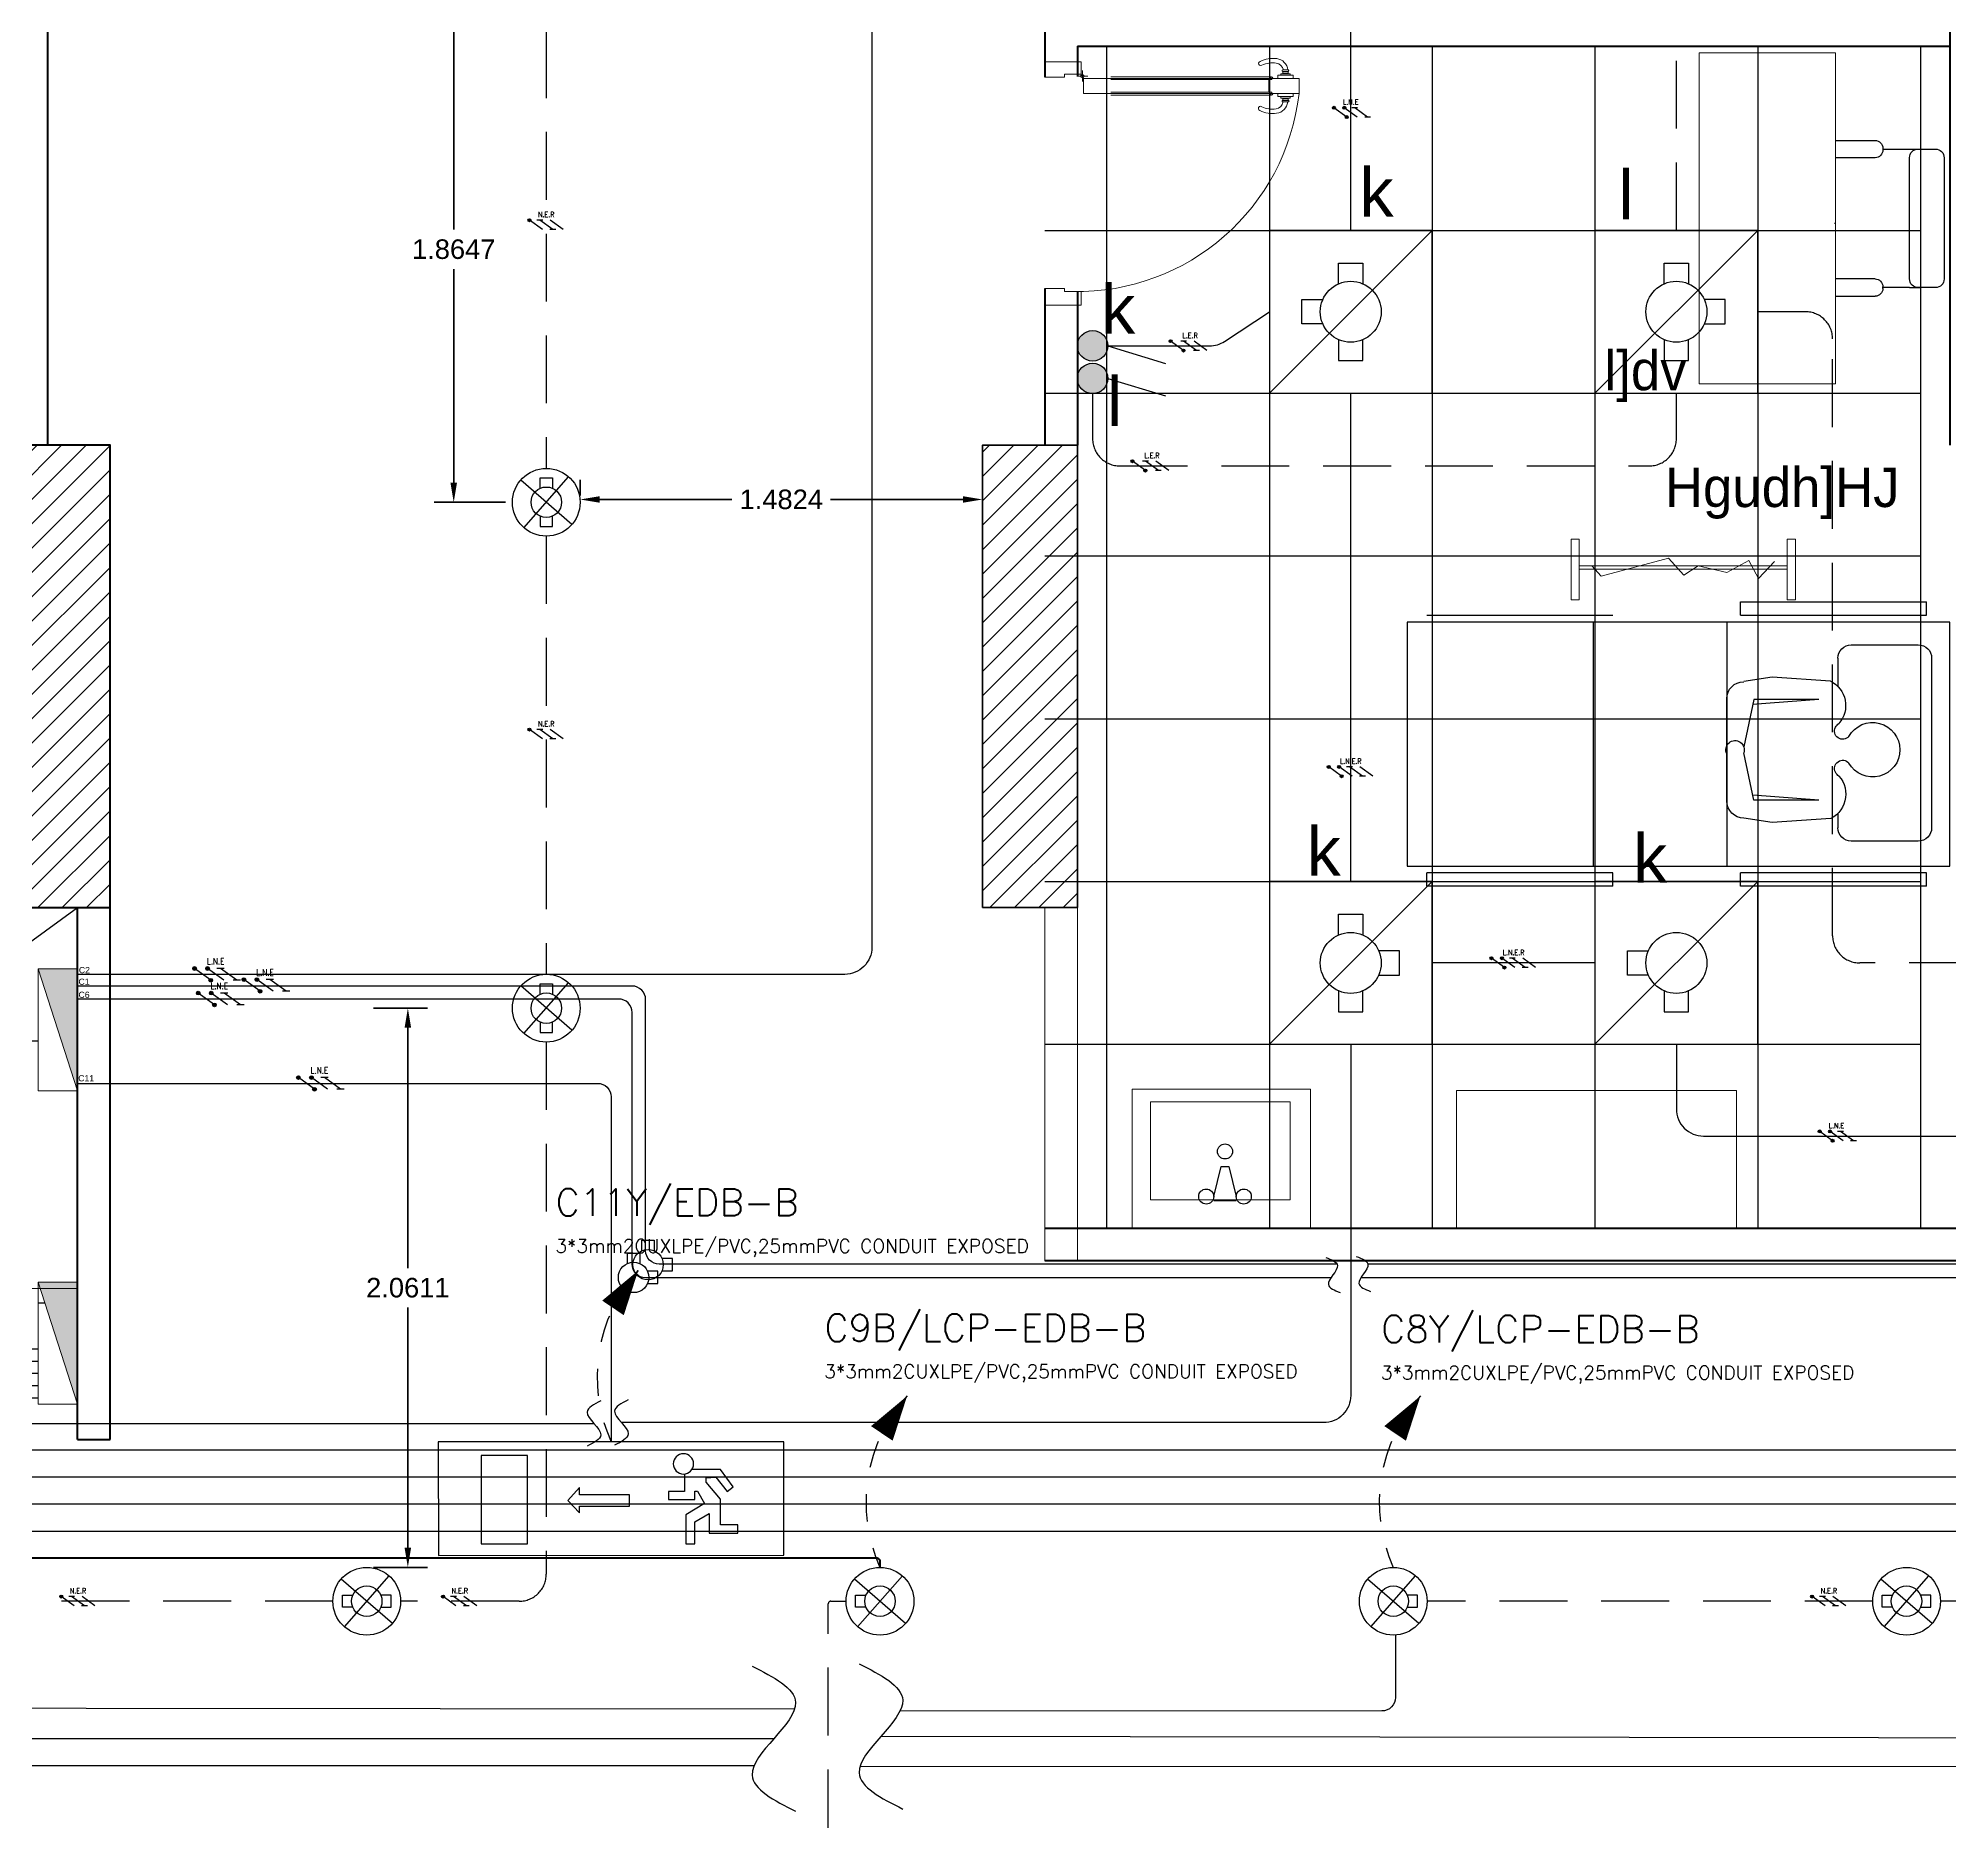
# Model space of a CAD drawing. Header units: inches. Extents: x 3955 to 4125, y 4886 to 4983.
# Drawn here: x 3980.26 to 3987.31, y 4929.5 to 4936.08 of the extents above; entities that cross this region are included whole.
import ezdxf
from ezdxf.enums import TextEntityAlignment as Align

# ---------------------------------------------------------------- set-up
doc = ezdxf.new("R2010")
doc.units = ezdxf.units.IN
doc.header["$MEASUREMENT"] = 0
doc.linetypes.add('HIDDEN', pattern=[0.375, 0.25, -0.125])
doc.layers.get('0').update_dxf_attribs({"lineweight": 35})
doc.layers.get('Defpoints').update_dxf_attribs({"lineweight": 25})
for name, color, linetype in [('Ceiling', 8, 'Continuous'), ('E Wiring', 1, 'HIDDEN'), ('E-CUT', 30, 'Continuous'), ('E-LEADER', 30, 'Continuous'), ('E-LIGHT', 141, 'Continuous'), ('E-TEXT', 2, 'Continuous'), ('finish', 32, 'Continuous'), ('Lighting', 4, 'Continuous'), ('N Wiring', 255, 'Continuous'), ('Panels', 4, 'Continuous'), ('SHP-CTL-EL-102$0$00-TEXT FOR EMRG', 40, 'Continuous'), ('SHP-CTL-EL-102$0$HATCH MARK', 140, 'Continuous'), ('SHP-CTL-EL-102$0$XREF-LTG-T2-26$0$ELE-HATCH MARK', 2, 'Continuous'), ('UMG-ML', 251, 'Continuous'), ('WE - BOXES', 2, 'Continuous')]:
    doc.layers.add(name, color=color, linetype=linetype)
for name, color, linetype, lineweight in [('Column(S)', 24, 'Continuous', 35), ('DIM', 6, 'Continuous', 20), ('DIM IN', 12, 'Continuous', 15), ('DOOR', 24, 'Continuous', 18), ('hatch col(S)', 45, 'Continuous', 15), ('shear walls', 136, 'Continuous', 50), ('Shop Drawing', 3, 'Continuous', 30), ('SUB TRAY EMERGENCY', 3, 'Continuous', 25), ('TEXT', 152, 'Continuous', 30), ('walls', 7, 'Continuous', 40)]:
    doc.layers.add(name, color=color, linetype=linetype, lineweight=lineweight)
doc.styles.add('ELEC', font='romans.shx')
doc.styles.add('SHP-CTL-EL-102$0$XREF-LTG-T2-26$0$25_1', font='romans.shx', dxfattribs={"width": 0.8, "height": 2.5})
doc.styles.add('SOSA', font='sosa.shx')
doc.styles.get("Standard").update_dxf_attribs({"font": 'arial.ttf'})
doc.dimstyles.get("Standard").update_dxf_attribs({"dimtxt": 0.18, "dimasz": 0.18, "dimexe": 0.18, "dimexo": 0.0625, "dimgap": 0.09, "dimtad": 0, "dimtih": 1, "dimtoh": 1, "dimdec": 4, "dimzin": 0, "dimdsep": 46, "dimtxsty": 'Standard', "dimcen": 0.09, "dimadec": 0, "dimazin": 0, "dimtfac": 1, "dimtdec": 4, "dimtofl": 0, "dimtmove": 0, "dimatfit": 3, "dimfxl": 1, "dimtolj": 1, "dimtzin": 0, "dimarcsym": 0})

# ---------------------------------------------------------------- blocks, each defined once
blk = doc.blocks.new('A$C73D03C2A')
at = {"layer": 'DOOR', "linetype": 'Continuous'}
for p, q in [((0.0714, 0.8128), (0.0714, 0.9107)), ((0.0714, 0.9107), (0.1258, 0.9107)), ((0.1258, 0.8128), (0.1258, 0.9107)), ((0.0412, 0.8522), (0.0412, 0.8715)), ((0.0463, 0.8522), (0.0463, 0.8715)), ((0.0466, 0.8522), (0.0466, 0.8721)), ((0.0529, 0.8721), (0.0466, 0.8721)), ((0.0529, 0.8522), (0.0466, 0.8522)), ((0.0529, 0.8522), (0.0529, 0.8721)), ((0.0551, 0.8453), (0.0551, 0.879)), ((0.0605, 0.879), (0.0551, 0.879)), ((0.0605, 0.8453), (0.0551, 0.8453)), ((0.0605, 0.8351), (0.0605, 0.8895)), ((0.0605, 0.8895), (0.0714, 0.8895)), ((0.0714, 0.8351), (0.0605, 0.8351)), ((0.1367, 0.8895), (0.1258, 0.8895)), ((0.1258, 0.8351), (0.1367, 0.8351)), ((0.1367, 0.8351), (0.1367, 0.8895)), ((0.1367, 0.879), (0.1421, 0.879)), ((0.1367, 0.8453), (0.1421, 0.8453)), ((0.1421, 0.8453), (0.1421, 0.879)), ((0.1443, 0.8721), (0.1506, 0.8721)), ((0.1443, 0.8522), (0.1443, 0.8721)), ((0.1443, 0.8522), (0.1506, 0.8522)), ((0.1506, 0.8522), (0.1506, 0.8721)), ((0.156, 0.8721), (0.1558, 0.8721)), ((0.156, 0.8522), (0.156, 0.8721)), ((0.0659, 0.2365), (0.0659, 0.8124)), ((0.0706, 0.8171), (0.0706, 0.8076)), ((0.0714, 0.8128), (0.0714, 0.2363)), ((0.0757, 0.8128), (0.0714, 0.8128)), ((0.0757, 0.8019), (0.0757, 0.8128)), ((0.0757, 0.8019), (0.0757, 0.2363)), ((0.0757, 0.8019), (0.1214, 0.8019)), ((0.1214, 0.8019), (0.1214, 0.8128)), ((0.1214, 0.8128), (0.1258, 0.8128)), ((0.1214, 0.8019), (0.1214, 0.2363)), ((0.1258, 0.8128), (0.1258, 0.2363)), ((0.1266, 0.8171), (0.1266, 0.8076)), ((0.1313, 0.2365), (0.1313, 0.8124)), ((0.0714, 0.2363), (0.0714, 0.1384)), ((0.1258, 0.1384), (0.1258, 0.2363)), ((0.0714, 0.1384), (0.1258, 0.1384)), ((0.0127, 0), (0.0127, 0.1306)), ((0.0563, 0.1306), (0.0127, 0.1306)), ((0.0563, 0.1306), (0.0563, 0.0707)), ((0.0563, 0.0707), (0.0671, 0.0707)), ((0.0671, 0.0707), (0.0671, 0)), ((0.8242, 0.0707), (0.8242, 0)), ((0.8351, 0.0707), (0.8242, 0.0707)), ((0.8351, 0.1306), (0.8351, 0.0707)), ((0.8351, 0.1306), (0.8839, 0.1306)), ((0.8839, 0), (0.8839, 0.1306)), ((0.0671, 0), (0.0127, 0)), ((0.8242, 0), (0.8839, 0))]:
    blk.add_line(p, q, dxfattribs=at)
at = {"layer": 'DOOR'}
for p, q in [((0.0563, 0.1306), (0.0714, 0.1384)), ((0.0638, 0.1538), (0.0638, 0.1152)), ((0.0127, 0.1307), (0.0127, 0)), ((0.0127, 0.1307), (0.0127, 0)), ((0.0127, 0.1307), (0.0127, 0)), ((0.0435, 0.1345), (0.0822, 0.1345))]:
    blk.add_line(p, q, dxfattribs=at)
at = {"layer": 'DOOR', "linetype": 'Continuous'}
blk.add_circle((0.0638, 0.1345), 0.00617, dxfattribs=at)
at = {"layer": 'DOOR'}
blk.add_arc((0.0349, 0.1156), 0.8003, 358.92889, 83.4773, dxfattribs=at)
at = {"layer": 'DOOR', "linetype": 'Continuous'}
for centre, radius, start, end in [((0.1052, 0.8173), 0.1054, 172.49463, 205.98988), ((0.0462, 0.8251), 0.0459, 96.27656, 172.49463), ((0.106, 0.8158), 0.0903, 171.58976, 204.90774), ((0.0462, 0.8251), 0.0297, 99.70891, 172.49463), ((0.0437, 0.8715), 0.00259, 0, 180), ((0.0437, 0.8522), 0.00259, 180, 0), ((0.1532, 0.8721), 0.00262, 0, 192.45107), ((0.1532, 0.8522), 0.00262, 167.54893, 0), ((0.151, 0.8244), 0.0459, 7.50537, 83.72344), ((0.151, 0.8244), 0.0297, 7.50537, 80.29109), ((0.0912, 0.8151), 0.0903, 335.09226, 8.41024), ((0.092, 0.8166), 0.1054, 334.01012, 7.50537), ((0.0179, 0.7732), 0.00773, 195.29128, 36.68849), ((0.0706, 0.8124), 0.00476, 90, 270), ((0.1266, 0.8124), 0.00476, 270, 90), ((0.1793, 0.7725), 0.00773, 143.31151, 344.70872)]:
    blk.add_arc(centre, radius, start, end, dxfattribs=at)
blk = doc.blocks.new('d33dd3')
at = {"layer": 'UMG-ML'}
for p, q in [((-0.2736, -0.6875, 0), (-0.2736, 1.3125, 0)), ((-0.2736, 1.3125, 0), (0.6264, 1.3125, 0)), ((0.6264, 1.3125, 0), (0.6264, -0.6875, 0)), ((-0.3478, 1.2266, 0), (-0.3478, 0.5408, 0)), ((-0.3478, 1.2266, 0), (-0.2986, 1.2266, 0)), ((-0.2986, 1.2266, 0), (-0.2986, 0.5408, 0)), ((0.4933, 1.2456, 0), (-0.132, 1.2456, 0)), ((0.6514, 1.2266, 0), (0.7006, 1.2266, 0)), ((0.6514, 0.5408, 0), (0.6514, 1.2266, 0)), ((0.7006, 0.5408, 0), (0.7006, 1.2266, 0)), ((-0.1813, 1.1964, 0), (-0.1813, 0.949, 0)), ((0.5425, 0.949, 0), (0.5425, 1.1964, 0)), ((-0.079, 0.8998, 0), (-0.132, 0.8998, 0)), ((-0.0974, 0.8741, 0), (-0.1129, 0.6585, 0)), ((0.4933, 0.8998, 0), (0.3893, 0.8998, 0)), ((0.4083, 0.8735, 0), (0.4233, 0.6578, 0)), ((-0.0303, 0.83, 0), (-0.0306, 0.5902, 0)), ((-0.0303, 0.83, 0), (-0.0123, 0.5863, 0)), ((0.341, 0.8296, 0), (0.3224, 0.5859, 0)), ((0.341, 0.8296, 0), (0.3407, 0.5898, 0)), ((-0.1129, 0.6585, 0), (-0.0964, 0.5537, 0)), ((0.4233, 0.6578, 0), (0.4065, 0.5531, 0)), ((-0.0306, 0.5902, 0), (0.1437, 0.5533, 0)), ((0.3407, 0.5898, 0), (0.1666, 0.5534, 0)), ((-0.3478, 0.5408, 0), (-0.2986, 0.5408, 0)), ((0.6514, 0.5408, 0), (0.7006, 0.5408, 0)), ((-0.2736, 0.4921, 0), (0.6264, 0.4921, 0)), ((-0.0336, 0.4908, 0), (0.1403, 0.4906, 0)), ((0.1701, 0.4905, 0), (0.3435, 0.4903, 0)), ((-0.3478, 0.0708), (-0.3478, -0.615, 0)), ((-0.3478, 0.0708), (-0.2986, 0.0708)), ((-0.2986, 0.0708), (-0.2986, -0.615, 0)), ((0.6514, -0.615, 0), (0.6514, 0.0708)), ((-0.2736, 0), (0.6264, 0)), ((-0.3478, -0.615, 0), (-0.2986, -0.615, 0)), ((0.6264, -0.6875, 0), (-0.2736, -0.6875, 0))]:
    blk.add_line(p, q, dxfattribs=at)
at = {"layer": 'UMG-ML', "extrusion": (2.41083e-16, 3.09637e-09, 1)}
for centre, major_axis, start_param, end_param in [((-0.132, 1.1964, 0), (-0.0348, 0.0348), -0.785398, 0.785398), ((0.4933, 1.1964, 0), (0.0348, 0.0348), 5.497787, 7.068583), ((0.1556, 1.0283, 0), (0.0711, 0.0711), 4.437256, 9.697548), ((-0.132, 0.949, 0), (0.0348, 0.0348), 2.356194, 3.926991), ((-0.0081, 0.8294, 0), (0.0706, 0.0706), 6.221447, 8.175497), ((0.087, 0.9178, 0), (-0.0211, 0.0211), 1.847116, 4.797711), ((0.2239, 0.9176, 0), (0.0211, 0.0211), 1.483111, 4.433706), ((0.3189, 0.829, 0), (0.0706, 0.0706), 5.959307, 7.791512), ((0.4933, 0.949, 0), (-0.0348, 0.0348), 2.356194, 3.926991), ((0.0951, 0.9325, 0), (-0.033, 0.033), 1.439158, 1.849731), ((0.2159, 0.9324, 0), (0.033, 0.033), 4.431091, 4.841664), ((-0.0335, 0.5536, 0), (0.0444, 0.0444), 2.355013, 3.925809), ((0.1552, 0.5212, 0), (-0.0241, 0.0241), 1.902531, 5.841527), ((0.3436, 0.5532, 0), (0.0444, 0.0444), 3.925809, 5.496605)]:
    blk.add_ellipse(centre, major_axis=major_axis, ratio=1, start_param=start_param, end_param=end_param, dxfattribs=at)
blk = doc.blocks.new('A$C62E15A51')
at = {"layer": 'UMG-ML', "color": 34}
for p, q in [((0.0319, 0.3725), (0.0319, 0.3086)), ((0.5106, 0.4044), (0.0638, 0.4044)), ((0.5425, 0.3086), (0.5425, 0.3725)), ((0.0319, 0.2767), (0.0319, 0.3163)), ((0.5425, 0.2767), (0.5425, 0.3163)), ((0.0319, 0.2767), (0.0319, 0.1787)), ((0.0638, 0.2767), (0.5106, 0.2767)), ((0.5425, 0.1787), (0.5425, 0.2767)), ((0, 0.0044), (0, 0.15)), ((0.0287, 0.1787), (0.0351, 0.1787)), ((0.0638, 0.15), (0.0638, 0.0044)), ((0.5106, 0.15), (0.5106, 0.0044)), ((0.5457, 0.1787), (0.5393, 0.1787)), ((0.5744, 0.0044), (0.5744, 0.15)), ((0.269, 0), (0.269, 0.0044))]:
    blk.add_line(p, q, dxfattribs=at)
for centre, radius, start, end in [((0.0638, 0.3725), 0.0319, 90.00034, 180.00034), ((0.5106, 0.3725), 0.0319, 0.00034, 90.00034), ((0.0638, 0.3086), 0.0319, 180.00034, 270.00034), ((0.5106, 0.3086), 0.0319, 270.00034, 0.00034), ((0.0287, 0.15), 0.0287, 90.00034, 180.00034), ((0.0351, 0.15), 0.0287, 0.00034, 90.00034), ((0.5393, 0.15), 0.0287, 90.00034, 180.00034), ((0.5457, 0.15), 0.0287, 0.00034, 90.00034)]:
    blk.add_arc(centre, radius, start, end, dxfattribs=at)
blk = doc.blocks.new('11')
at = {"layer": 'DIM IN', "ltscale": 2.5}
blk.add_lwpolyline([(0.513, 0.6571), (0, 0.6571), (0, 0), (0.513, 0)], close=True, dxfattribs=at)
at = {"layer": 'DIM IN', "ltscale": 2.5, "elevation": 0}
blk.add_lwpolyline([(0.408, 0.5823), (0.0469, 0.5823), (0.0469, 0.067), (0.408, 0.067)], close=True, dxfattribs=at)
at = {"layer": 'UMG-ML', "ltscale": 2.5}
for p, q in [((0.2848, 0.3554, 0), (0.3956, 0.3831, 0)), ((0.2848, 0.3277, 0), (0.2848, 0.3554, 0)), ((0.4095, 0.3, 0), (0.4095, 0.3831, 0)), ((0.3956, 0.3, 0), (0.2848, 0.3277, 0))]:
    blk.add_line(p, q, dxfattribs=at)
for centre in [(0.3956, 0.4108, 0), (0.2294, 0.3416, 0), (0.3956, 0.2723, 0)]:
    blk.add_circle(centre, 0.0277, dxfattribs=at)
blk = doc.blocks.new('SMDB')
h = blk.add_hatch(color=4)
h.dxf.hatch_style = 1
h.paths.add_polyline_path([(781.5046, -1266.8381), (781.0546, -1266.983), (781.5046, -1266.983)])
at = {"layer": 'SUB TRAY EMERGENCY', "ltscale": 2.5}
h = blk.add_hatch(dxfattribs=at)
h.set_pattern_fill('ANGLE', color=256)
h.set_pattern_definition([(0, (0, 0), (0, 6.985), [5.08, -1.905]), (90, (0, 0), (-6.985, 4e-16), [5.08, -1.905])])
h.paths.add_polyline_path([(781.5046, -1266.8381), (781.0546, -1266.8381), (781.0546, -1266.983)])
at = {"layer": 'DIM IN', "color": 4, "lineweight": 0, "ltscale": 2.5}
for p, q in [((781.0546, -1266.8381), (781.5046, -1266.8381)), ((781.0546, -1266.983), (781.0546, -1266.8381)), ((781.5046, -1266.8381), (781.0546, -1266.983)), ((781.5046, -1266.8381), (781.5046, -1266.983)), ((781.5046, -1266.983), (781.0546, -1266.983))]:
    blk.add_line(p, q, dxfattribs=at)
blk = doc.blocks.new('F1')
at = {"layer": 'Lighting'}
blk.add_lwpolyline([(0.6, 0), (0, 0), (0, -0.6), (0.6, -0.6)], close=True, dxfattribs=at)
blk.add_lwpolyline([(0.6, 0), (0, -0.6)], dxfattribs=at)
blk = doc.blocks.new('SW1')
h = blk.add_hatch(color=256)
h.dxf.hatch_style = 1
h.paths.add_polyline_path([(-0.0561, 0.0561, 1), (0.0561, 0.0561, 1)])
at = {"layer": 'Lighting'}
h = blk.add_hatch(dxfattribs=at)
h.set_pattern_fill('ANGLE', color=256)
h.set_pattern_definition([(0, (-3584.0845, -1327.2755), (0, 6.985), [5.08, -1.905]), (90, (-3584.0845, -1327.2755), (-6.985, 4e-16), [5.08, -1.905])])
h.paths.add_polyline_path([(0.0561, 0.0561, 1), (-0.0561, 0.0561, 1)])
blk.add_lwpolyline([(0, 0.1122), (0.0646, 0.3242)], dxfattribs=at)
blk.add_circle((0, 0.0561), 0.0561, dxfattribs=at)
blk = doc.blocks.new('F3')
for p, q in [((0.0944, -0.0817), (-0.0944, 0.0817)), ((-0.0824, -0.0938), (0.0824, 0.0938))]:
    blk.add_line(p, q)
at = {"layer": 'Lighting'}
blk.add_circle((0, 0), 0.1248, dxfattribs=at)
blk = doc.blocks.new('*U9')
blk.add_line((233, 512.3), (309.4, 559.6))
blk.add_lwpolyline([(309.4, 559.6, 0, 96, 0), (174.8, 461.8, 96, 96, 0)], format="xyseb")
at = {"linetype": 'HIDDEN', "ltscale": 0.2}
blk.add_arc((581.3, 44), 583, 117.80684, 184.32374, dxfattribs=at)
blk = doc.blocks.new('A$C261F7CFF')
for points in [[(0, 0), (1.2738, 0), (1.2738, -0.4181), (0, -0.4181)], [(0.9448, -0.05), (1.1159, -0.05), (1.1159, -0.376), (0.9448, -0.376)]]:
    blk.add_lwpolyline(points, close=True)
for points in [[(0.3665, -0.1185), (0.3665, -0.1825), (0.4256, -0.1825), (0.4256, -0.2121), (0.329, -0.2121), (0.329, -0.182), (0.3188, -0.182), (0.2929, -0.2278), (0.3621, -0.2687), (0.3621, -0.3754), (0.3281, -0.3754), (0.3281, -0.2953), (0.2756, -0.2642), (0.2756, -0.3371), (0.1697, -0.3371), (0.1697, -0.306), (0.2339, -0.306), (0.2339, -0.2113), (0.2864, -0.1481), (0.2864, -0.1332), (0.2516, -0.1305), (0.2092, -0.1836)], [(0.2092, -0.1836), (0.1871, -0.1664), (0.2339, -0.1016), (0.339, -0.1016)], [(0.7538, -0.2375), (0.5693, -0.2375), (0.5693, -0.1954), (0.7538, -0.1954)], [(0.7538, -0.1954), (0.7538, -0.1687), (0.7967, -0.2165), (0.7538, -0.2618), (0.7538, -0.2375)]]:
    blk.add_lwpolyline(points)
blk.add_circle((0.3704, -0.0813), 0.0374)
blk = doc.blocks.new('A$C5F9734E0')
at = {"layer": 'E-LIGHT', "xscale": -999.9999999999999, "yscale": 999.9999999999999, "zscale": 999.9999999999999, "rotation": 0.01554612772665998}
blk.add_blockref('A$C261F7CFF', (1273.7, 418.4), dxfattribs=at)
blk = doc.blocks.new('*D189')
at = {"layer": 'Defpoints', "color": 0}
for p in [(3551.8416, 1335.3186), (3550.3592, 1335.3084, 0.25), (3551.8416, 1335.3084, 0)]:
    blk.add_point(p, dxfattribs=at)
at = {"layer": 'DIM', "color": 0, "lineweight": -2, "transparency": 16777216}
for p, q in [((3550.3592, 1335.3334), (3550.3592, 1335.3906)), ((3551.8416, 1335.3334), (3551.8416, 1335.3906)), ((3550.4312, 1335.3186), (3550.9185, 1335.3186)), ((3551.7696, 1335.3186), (3551.2823, 1335.3186))]:
    blk.add_line(p, q, dxfattribs=at)
at = {"layer": 'DIM', "color": 0, "transparency": 16777216}
for points in [[(3550.4312, 1335.3306), (3550.4312, 1335.3066), (3550.3592, 1335.3186)], [(3551.7696, 1335.3306), (3551.7696, 1335.3066), (3551.8416, 1335.3186)]]:
    blk.add_solid(points, dxfattribs=at)
at = {"layer": 'DIM', "color": 0, "transparency": 16777216, "insert": (3551.1004, 1335.3186), "char_height": 0.072, "attachment_point": 5}
blk.add_mtext('\\A1;1.4824', dxfattribs=at)
blk = doc.blocks.new('*D190')
at = {"layer": 'Defpoints', "color": 0}
for p in [(3550.1095, 1337.173, 0.25), (3549.8932, 1335.3084), (3550.1095, 1335.3084, 0.25)]:
    blk.add_point(p, dxfattribs=at)
at = {"layer": 'DIM', "color": 0, "lineweight": -2, "transparency": 16777216}
for p, q in [((3550.0845, 1337.173), (3549.8212, 1337.173)), ((3549.8932, 1337.101), (3549.8932, 1336.3135)), ((3549.8932, 1335.3804), (3549.8932, 1336.1679)), ((3550.0845, 1335.3084), (3549.8212, 1335.3084))]:
    blk.add_line(p, q, dxfattribs=at)
at = {"layer": 'DIM', "color": 0, "transparency": 16777216}
for points in [[(3549.8812, 1337.101), (3549.9052, 1337.101), (3549.8932, 1337.173)], [(3549.8812, 1335.3804), (3549.9052, 1335.3804), (3549.8932, 1335.3084)]]:
    blk.add_solid(points, dxfattribs=at)
at = {"layer": 'DIM', "color": 0, "transparency": 16777216, "insert": (3549.8932, 1336.2407), "char_height": 0.072, "attachment_point": 5}
blk.add_mtext('\\A1;1.8647', dxfattribs=at)
blk = doc.blocks.new('*D191')
at = {"layer": 'Defpoints', "color": 0}
for p in [(3549.5726, 1333.4437, 0), (3549.7241, 1333.4437), (3549.5726, 1331.3826, 0)]:
    blk.add_point(p, dxfattribs=at)
at = {"layer": 'DIM', "color": 0, "lineweight": -2, "transparency": 16777216}
for p, q in [((3549.5976, 1333.4437), (3549.7961, 1333.4437)), ((3549.7241, 1333.3717), (3549.7241, 1332.4859)), ((3549.7241, 1331.4546), (3549.7241, 1332.3404)), ((3549.5976, 1331.3826), (3549.7961, 1331.3826))]:
    blk.add_line(p, q, dxfattribs=at)
at = {"layer": 'DIM', "color": 0, "transparency": 16777216}
for points in [[(3549.7121, 1333.3717), (3549.7361, 1333.3717), (3549.7241, 1333.4437)], [(3549.7121, 1331.4546), (3549.7361, 1331.4546), (3549.7241, 1331.3826)]]:
    blk.add_solid(points, dxfattribs=at)
at = {"layer": 'DIM', "color": 0, "transparency": 16777216, "insert": (3549.7241, 1332.4131), "char_height": 0.072, "attachment_point": 5}
blk.add_mtext('\\A1;2.0611', dxfattribs=at)
blk = doc.blocks.new('SHP-CTL-EL-102$0$XREF-LTG-T2-26$0$H.M -LIFE-PHASE')
at = {"layer": 'SHP-CTL-EL-102$0$XREF-LTG-T2-26$0$ELE-HATCH MARK'}
h = blk.add_hatch(color=140, dxfattribs=at)
edge = h.paths.add_edge_path()
edge.add_arc((-62, 45), 14.2, 0, 360)
h = blk.add_hatch(color=140, dxfattribs=at)
edge = h.paths.add_edge_path()
edge.add_arc((62, -45), 14.2, 0, 360)
at = {"layer": 'SHP-CTL-EL-102$0$XREF-LTG-T2-26$0$ELE-HATCH MARK', "color": 140}
blk.add_line((62, -45), (-62, 45), dxfattribs=at)
for centre in [(-62, 45), (62, -45)]:
    blk.add_circle(centre, 14.2, dxfattribs=at)
blk = doc.blocks.new('SHP-CTL-EL-102$0$XREF-LTG-T2-26$0$H.M -NUTRAL')
at = {"layer": 'SHP-CTL-EL-102$0$XREF-LTG-T2-26$0$ELE-HATCH MARK'}
h = blk.add_hatch(color=140, dxfattribs=at)
edge = h.paths.add_edge_path()
edge.add_arc((-62, 45), 14.2, 0, 360)
at = {"layer": 'SHP-CTL-EL-102$0$XREF-LTG-T2-26$0$ELE-HATCH MARK', "color": 140}
blk.add_line((62, -45), (-62, 45), dxfattribs=at)
blk.add_circle((-62, 45), 14.2, dxfattribs=at)
blk = doc.blocks.new('SHP-CTL-EL-102$0$XREF-LTG-T2-26$0$EARTH')
at = {"layer": 'SHP-CTL-EL-102$0$XREF-LTG-T2-26$0$ELE-HATCH MARK', "color": 140}
for p, q in [((-34, 45), (-90, 45)), ((62, -45), (-62, 45)), ((90, -45), (34, -45))]:
    blk.add_line(p, q, dxfattribs=at)
blk = doc.blocks.new('SHP-CTL-EL-102$0$XREF-LTG-T2-26$0$L.N.E')
for name, p in [('SHP-CTL-EL-102$0$XREF-LTG-T2-26$0$H.M -LIFE-PHASE', (-100, 0)), ('SHP-CTL-EL-102$0$XREF-LTG-T2-26$0$H.M -NUTRAL', (0, 0)), ('SHP-CTL-EL-102$0$XREF-LTG-T2-26$0$EARTH', (100, 0))]:
    blk.add_blockref(name, p)
blk = doc.blocks.new('*U94')
at = {"layer": 'SHP-CTL-EL-102$0$HATCH MARK'}
blk.add_blockref('SHP-CTL-EL-102$0$XREF-LTG-T2-26$0$L.N.E', (0, 0), dxfattribs=at)
at = {"layer": 'SHP-CTL-EL-102$0$HATCH MARK', "style": 'SHP-CTL-EL-102$0$XREF-LTG-T2-26$0$25_1', "width": 0.8}
blk.add_text('L.N.E', height=50, dxfattribs=at).set_placement((0, 100), align=Align.MIDDLE_CENTER)
blk = doc.blocks.new('SHP-CTL-EL-102$0$XREF-LTG-T2-26$0$H.M -RETURN-SWITCH')
at = {"layer": 'SHP-CTL-EL-102$0$XREF-LTG-T2-26$0$ELE-HATCH MARK', "color": 140}
blk.add_line((62, -45), (-62, 45), dxfattribs=at)
blk = doc.blocks.new('SHP-CTL-EL-102$0$XREF-LTG-T2-26$0$L.E.R')
for name, p in [('SHP-CTL-EL-102$0$XREF-LTG-T2-26$0$H.M -LIFE-PHASE', (-125, 0)), ('SHP-CTL-EL-102$0$XREF-LTG-T2-26$0$EARTH', (0, 0)), ('SHP-CTL-EL-102$0$XREF-LTG-T2-26$0$H.M -RETURN-SWITCH', (100, 0))]:
    blk.add_blockref(name, p)
blk = doc.blocks.new('*U95')
at = {"layer": 'SHP-CTL-EL-102$0$HATCH MARK'}
blk.add_blockref('SHP-CTL-EL-102$0$XREF-LTG-T2-26$0$L.E.R', (0, 0), dxfattribs=at)
at = {"layer": 'SHP-CTL-EL-102$0$HATCH MARK', "style": 'SHP-CTL-EL-102$0$XREF-LTG-T2-26$0$25_1', "width": 0.8}
blk.add_text('L.E.R', height=50, dxfattribs=at).set_placement((0, 100), align=Align.MIDDLE_CENTER)
blk = doc.blocks.new('2 WAY BOX')
at = {"layer": 'WE - BOXES'}
for p, q in [((0.096, 0.024), (0.055, 0.024)), ((0.096, -0.024), (0.096, 0.024)), ((0.055, -0.024), (0.096, -0.024))]:
    blk.add_line(p, q, dxfattribs=at)
blk.add_lwpolyline([(-0.024, 0.055), (-0.024, 0.096), (0.024, 0.096), (0.024, 0.055)], dxfattribs=at)
blk.add_circle((0, 0), 0.06, dxfattribs=at)
blk = doc.blocks.new('SHP-CTL-EL-102$0$XREF-LTG-T2-26$0$L.N.E.R')
for name, p in [('SHP-CTL-EL-102$0$XREF-LTG-T2-26$0$H.M -LIFE-PHASE', (-150, 0)), ('SHP-CTL-EL-102$0$XREF-LTG-T2-26$0$H.M -NUTRAL', (-50, 0)), ('SHP-CTL-EL-102$0$XREF-LTG-T2-26$0$EARTH', (50, 0)), ('SHP-CTL-EL-102$0$XREF-LTG-T2-26$0$H.M -RETURN-SWITCH', (150, 0))]:
    blk.add_blockref(name, p)
blk = doc.blocks.new('*U96')
at = {"layer": 'SHP-CTL-EL-102$0$HATCH MARK'}
blk.add_blockref('SHP-CTL-EL-102$0$XREF-LTG-T2-26$0$L.N.E.R', (0, 0), dxfattribs=at)
at = {"layer": 'SHP-CTL-EL-102$0$HATCH MARK', "style": 'SHP-CTL-EL-102$0$XREF-LTG-T2-26$0$25_1', "width": 0.8}
blk.add_text('L.N.E.R', height=50, dxfattribs=at).set_placement((0, 100), align=Align.MIDDLE_CENTER)
blk = doc.blocks.new('*U101')
at = {"layer": 'SHP-CTL-EL-102$0$HATCH MARK'}
blk.add_blockref('SHP-CTL-EL-102$0$XREF-LTG-T2-26$0$L.N.E', (0, 0), dxfattribs=at)
at = {"layer": 'SHP-CTL-EL-102$0$HATCH MARK', "style": 'SHP-CTL-EL-102$0$XREF-LTG-T2-26$0$25_1', "width": 0.8}
blk.add_text('L.N.E', height=50, dxfattribs=at).set_placement((0, 100), align=Align.MIDDLE_CENTER)
blk = doc.blocks.new('SHP-CTL-EL-102$0$XREF-LTG-T2-26$0$N.E.R')
for name, p in [('SHP-CTL-EL-102$0$XREF-LTG-T2-26$0$H.M -NUTRAL', (-100, 0)), ('SHP-CTL-EL-102$0$XREF-LTG-T2-26$0$EARTH', (0, 0)), ('SHP-CTL-EL-102$0$XREF-LTG-T2-26$0$H.M -RETURN-SWITCH', (100, 0))]:
    blk.add_blockref(name, p)
blk = doc.blocks.new('*U102')
at = {"layer": 'SHP-CTL-EL-102$0$HATCH MARK'}
blk.add_blockref('SHP-CTL-EL-102$0$XREF-LTG-T2-26$0$N.E.R', (0, 0), dxfattribs=at)
at = {"layer": 'SHP-CTL-EL-102$0$HATCH MARK', "style": 'SHP-CTL-EL-102$0$XREF-LTG-T2-26$0$25_1', "width": 0.8}
blk.add_text('N.E.R', height=50, dxfattribs=at).set_placement((0, 100), align=Align.MIDDLE_CENTER)
blk = doc.blocks.new('*U121')
at = {"layer": 'WE - BOXES'}
for points in [[(-0.024, 0.055), (-0.024, 0.096), (0.024, 0.096), (0.024, 0.055)], [(0.055, -0.024), (0.096, -0.024), (0.096, 0.024), (0.055, 0.024)], [(-0.024, -0.055), (-0.024, -0.096), (0.024, -0.096), (0.024, -0.055)]]:
    blk.add_lwpolyline(points, dxfattribs=at)
blk.add_circle((0, 0), 0.06, dxfattribs=at)
blk = doc.blocks.new('*U109')
at = {"layer": 'WE - BOXES'}
for points in [[(-0.024, 0.055), (-0.024, 0.096), (0.024, 0.096), (0.024, 0.055)], [(-0.055, -0.024), (-0.096, -0.024), (-0.096, 0.024), (-0.055, 0.024)], [(-0.024, -0.055), (-0.024, -0.096), (0.024, -0.096), (0.024, -0.055)]]:
    blk.add_lwpolyline(points, dxfattribs=at)
blk.add_circle((0, 0), 0.06, dxfattribs=at)
blk = doc.blocks.new('*U111')
at = {"layer": 'WE - BOXES'}
for points in [[(-0.055, -0.024), (-0.096, -0.024), (-0.096, 0.024), (-0.055, 0.024)], [(-0.024, -0.055), (-0.024, -0.096), (0.024, -0.096), (0.024, -0.055)]]:
    blk.add_lwpolyline(points, dxfattribs=at)
blk.add_circle((0, 0), 0.06, dxfattribs=at)
blk = doc.blocks.new('*U112')
at = {"layer": 'WE - BOXES'}
for points in [[(-0.055, -0.024), (-0.096, -0.024), (-0.096, 0.024), (-0.055, 0.024)], [(0.055, -0.024), (0.096, -0.024), (0.096, 0.024), (0.055, 0.024)]]:
    blk.add_lwpolyline(points, dxfattribs=at)
blk.add_circle((0, 0), 0.06, dxfattribs=at)
blk = doc.blocks.new('*U123')
at = {"layer": 'WE - BOXES'}
blk.add_lwpolyline([(0.055, -0.024), (0.096, -0.024), (0.096, 0.024), (0.055, 0.024)], dxfattribs=at)
blk.add_circle((0, 0), 0.06, dxfattribs=at)
blk = doc.blocks.new('*U119')
at = {"layer": 'WE - BOXES'}
blk.add_lwpolyline([(-0.055, -0.024), (-0.096, -0.024), (-0.096, 0.024), (-0.055, 0.024)], dxfattribs=at)
blk.add_circle((0, 0), 0.06, dxfattribs=at)
blk = doc.blocks.new('*U117')
at = {"layer": 'WE - BOXES'}
for points in [[(-0.024, 0.055), (-0.024, 0.096), (0.024, 0.096), (0.024, 0.055)], [(-0.024, -0.055), (-0.024, -0.096), (0.024, -0.096), (0.024, -0.055)]]:
    blk.add_lwpolyline(points, dxfattribs=at)
blk.add_circle((0, 0), 0.06, dxfattribs=at)
blk = doc.blocks.new('A$C7440799B')
at = {"layer": 'hatch col(S)', "ltscale": 2.5}
h = blk.add_hatch(dxfattribs=at)
h.set_pattern_fill('ANSI31', color=256, scale=0.02, angle=-360)
h.set_pattern_definition([(45, (-618.384565, 328.38851), (-0.0449012806, 0.0449012806), [])])
h.paths.add_polyline_path([(20.7477, -5.29784), (20.39771, -5.29812), (20.39771, -7.00217), (20.74771, -7.00197)])
h = blk.add_hatch(dxfattribs=at)
h.set_pattern_fill('ANSI31', color=256, scale=0.02, angle=-360)
h.set_pattern_definition([(45, (-150.37581, 292.86771), (-0.044901281, 0.044901281), [])])
h.paths.add_polyline_path([(24.31247, -5.29784), (23.96247, -5.29784), (23.96247, -7.00207), (24.31247, -7.00207)])
at = {"layer": 'Ceiling'}
for points in [[(24.41994, -3.82734), (24.41994, -8.18463)], [(25.01994, -3.82734), (25.01994, -8.18463)], [(25.61994, -3.82734), (25.61994, -8.18463)], [(25.61994, -3.82734), (25.61994, -8.18463)], [(26.21994, -3.82734), (26.21994, -8.18463)], [(26.81994, -3.82734), (26.81994, -8.18463)], [(27.41994, -3.82734), (27.41994, -8.18463)], [(24.19245, -4.50599), (27.41994, -4.50599)], [(24.19245, -5.10599), (27.41994, -5.10599)], [(24.19245, -5.70599), (27.41994, -5.70599)], [(24.19245, -6.30599), (27.41994, -6.30599)], [(24.19245, -6.30599), (27.41994, -6.30599)], [(24.19245, -6.90599), (27.41994, -6.90599)], [(24.19245, -7.50599), (27.41994, -7.50599)]]:
    blk.add_lwpolyline(points, dxfattribs=at)
at = {"layer": 'Column(S)', "ltscale": 2.5}
for points in [[(20.39771, -7.00207), (20.74771, -7.00207), (20.74771, -5.29784), (20.39771, -5.29784)], [(23.96247, -7.00207), (24.31247, -7.00207), (24.31247, -5.29784), (23.96247, -5.29784)]]:
    blk.add_lwpolyline(points, close=True, dxfattribs=at)
at = {"layer": 'DIM IN', "ltscale": 2.5}
for p, q in [((26.24236, -5.78004, 0), (26.20807, -5.74218, 0)), ((26.4912, -5.71379, 0), (26.24236, -5.78004, 0)), ((26.54795, -5.77649, 0), (26.4912, -5.71379, 0)), ((26.59998, -5.74218, 0), (26.54795, -5.77649, 0)), ((26.70576, -5.76706, 0), (26.59998, -5.74218, 0)), ((26.78758, -5.72325, 0), (26.70576, -5.76706, 0)), ((26.82305, -5.7895, 0), (26.78758, -5.72325, 0)), ((26.88099, -5.7268, 0), (26.82305, -5.7895, 0)), ((24.19247, -7.00207), (24.19247, -8.30463)), ((24.31247, -7.00207), (24.31247, -8.30463))]:
    blk.add_line(p, q, dxfattribs=at)
at = {"layer": 'DIM IN', "ltscale": 2.5, "elevation": 0}
for points in [[(26.60382, -3.85207), (26.60382, -5.07126), (27.10681, -5.07126), (27.10681, -3.85207)], [(26.13239, -5.64406), (26.13239, -5.86738), (26.16195, -5.86738), (26.16195, -5.64406)], [(26.95835, -5.64406), (26.95835, -5.86738), (26.92879, -5.86738), (26.92879, -5.64406)], [(26.92879, -5.74218), (26.92879, -5.75519), (26.16195, -5.75519), (26.16195, -5.74218)]]:
    blk.add_lwpolyline(points, close=True, dxfattribs=at)
at = {"layer": 'DIM IN', "ltscale": 2.5}
blk.add_lwpolyline([(26.74136, -8.18463), (26.74136, -7.67655), (25.71015, -7.67655), (25.71015, -8.18463)], close=True, dxfattribs=at)
at = {"layer": 'E Wiring'}
for points in [[(26.51994, -4.50599), (26.51994, -3.31976, -0.4142136), (26.61994, -3.21976), (27.14239, -3.21976, 0.4142136), (27.24239, -3.11976), (27.24239, -1.45385, 0.4142136), (27.14239, -1.35385), (26.81994, -1.35385)], [(28.00253, -7.20596), (27.19566, -7.20596, -0.4142136), (27.09566, -7.10596), (27.09566, -4.90599, 0.4142136), (26.99566, -4.80599), (26.81994, -4.80599)], [(24.36855, -5.10769), (24.36855, -5.27404, 0.4142136), (24.46855, -5.37404), (26.41994, -5.37404, 0.4142136), (26.51994, -5.27404), (26.51994, -5.10599)], [(23.3941, -11.92852), (23.3941, -9.5687, -0.4142136), (23.4041, -9.5587), (23.46023, -9.5587)]]:
    blk.add_lwpolyline(points, format="xyb", dxfattribs=at)
at = {"layer": 'E Wiring', "elevation": 0.25}
for points in [[(22.35521, -3.76828), (22.35521, -5.38328)], [(22.35521, -5.63295), (22.35521, -7.24795)]]:
    blk.add_lwpolyline(points, dxfattribs=at)
blk.add_lwpolyline([(22.35521, -7.49762), (22.35521, -9.4587, -0.4142136), (22.25521, -9.5587), (21.81832, -9.5587)], format="xyb", dxfattribs=at)
at = {"layer": 'E Wiring'}
for points in [[(21.56866, -9.5587), (19.38738, -9.5587)], [(27.24337, -9.5587), (25.60147, -9.5587)], [(29.13495, -9.5587), (27.49304, -9.5587)]]:
    blk.add_lwpolyline(points, dxfattribs=at)
at = {"layer": 'E-CUT'}
for points in [[(25.2276, -8.29156), (25.27085, -8.32089), (25.2375, -8.39143), (25.28075, -8.42076)], [(25.34015, -8.28776), (25.3834, -8.3171), (25.35005, -8.38764), (25.3933, -8.41697)], [(22.65702, -8.81653), (22.60685, -8.85836), (22.65706, -8.94198), (22.60689, -8.98381)], [(23.50809, -9.78936), (23.66867, -9.92318), (23.50809, -10.19082), (23.66867, -10.32465)], [(23.11347, -9.7978), (23.27406, -9.93162), (23.11347, -10.19926), (23.27406, -10.33308)]]:
    blk.add_spline(points, degree=3, dxfattribs=at)
blk.add_open_spline([(22.55596, -8.82005), (22.53124, -8.83265), (22.46961, -8.86404), (22.59217, -8.94336), (22.53054, -8.97475), (22.50582, -8.98734)], degree=3, knots=[0, 0, 0, 0, 78.1137743, 194.7496514, 272.8634258, 272.8634258, 272.8634258, 272.8634258], dxfattribs=at)
at = {"layer": 'N Wiring'}
for points in [[(25.31994, -4.50599), (25.31994, -2.85385)], [(25.31994, -6.90599), (25.31994, -5.10599)], [(26.21994, -7.20599), (25.61994, -7.20599)]]:
    blk.add_lwpolyline(points, dxfattribs=at)
for points in [[(24.42465, -4.93158), (24.7996, -4.93158, 0.1468715), (24.85468, -4.91504), (25.01994, -4.80599)], [(26.51994, -7.50599), (26.51994, -7.74435, 0.4142136), (26.61994, -7.84435), (30.00254, -7.84435, 0.4142136), (30.10254, -7.74435), (30.10254, -7.50596)]]:
    blk.add_lwpolyline(points, format="xyb", dxfattribs=at)
at = {"layer": 'shear walls', "ltscale": 2.5}
blk.add_lwpolyline([(20.39771, -7.00207), (20.74771, -7.00207), (20.74771, -5.29784), (20.39771, -5.29784)], close=True, dxfattribs=at)
at = {"layer": 'Shop Drawing', "color": 5}
for points in [[(23.55508, -1.72056), (23.55508, -7.1481, -0.4142136), (23.45508, -7.2481), (20.62771, -7.2481)], [(25.26955, -8.31668), (22.77139, -8.31668, -0.4142136), (22.72139, -8.26668), (22.72139, -7.34131, 0.4142136), (22.67139, -7.29131), (20.62771, -7.29131)], [(25.24687, -8.36668), (22.72139, -8.36668, -0.4142136), (22.67139, -8.31668), (22.67139, -7.38901, 0.4142136), (22.62139, -7.33901), (20.62771, -7.33901)], [(28.30253, -7.50596), (28.30253, -8.26668, -0.4142136), (28.25253, -8.31668), (25.38334, -8.31668)], [(20.62771, -7.65044), (22.54435, -7.64992, -0.4142136), (22.59436, -7.69991), (22.59471, -8.97128)], [(23.19377, -10.06544), (19.25198, -10.06544, -0.4142136), (19.15198, -9.96544), (19.15198, -9.65464)], [(25.48452, -9.68329), (25.48457, -9.91308, -0.4142136), (25.43458, -9.96309), (23.65857, -9.96345)], [(19.25198, -9.73309), (19.25198, -9.85213, 0.4139384), (19.35188, -9.95213), (23.27048, -9.95581)]]:
    blk.add_lwpolyline(points, format="xyb", dxfattribs=at)
at = {"layer": 'Shop Drawing'}
for points in [[(20.48283, -8.76478), (19.90198, -8.76478, 0.4142136), (19.85198, -8.81478), (19.85198, -8.95019, 0.4142136), (19.90198, -9.00019), (28.79243, -9.00019, 0.4142136), (28.89243, -8.90019), (28.89243, -4.88003)], [(20.48283, -8.67478), (19.70198, -8.67478, 0.4142136), (19.65198, -8.72478), (19.65198, -9.15019, 0.4142136), (19.70198, -9.20019), (38.71904, -9.20019, 0.4142136), (38.81904, -9.10019), (38.81904, -7.2157)], [(25.31994, -7.50599), (25.31994, -8.80017, -0.4142136), (25.21994, -8.90017), (22.63196, -8.90017)], [(20.48283, -8.62978), (19.60198, -8.62978, 0.4142136), (19.55198, -8.67978), (19.55198, -9.25019, 0.4142136), (19.60198, -9.30019), (36.96641, -9.30019, -0.4142136), (37.06641, -9.40019), (37.06641, -10.33152)], [(20.48283, -8.71978), (19.80198, -8.71978, 0.4142136), (19.75198, -8.76978), (19.75198, -9.05019, 0.4142136), (19.80198, -9.10019), (32.54343, -9.10019, -0.2430066), (32.62498, -9.14231, -0.2430066)], [(20.48283, -8.80978), (19.96991, -8.80978, 0.4142136), (19.94991, -8.82978), (19.94991, -8.8837, 0.4142136), (19.96991, -8.9037), (22.53089, -8.9037)]]:
    blk.add_lwpolyline(points, format="xyb", dxfattribs=at)
at = {"layer": 'Shop Drawing', "color": 5, "elevation": 0.25}
for points in [[(19.05868, -8.34903), (19.05198, -7.59356, -0.4142136), (19.15198, -7.49356), (20.48283, -7.49356)], [(23.12063, -10.16544), (19.15198, -10.16544, -0.4142136), (19.05198, -10.06544), (19.05198, -9.59986)]]:
    blk.add_lwpolyline(points, format="xyb", dxfattribs=at)
at = {"layer": 'Shop Drawing', "color": 5}
for points in [[(28.83445, -8.36668), (25.357, -8.36668)], [(30.023, -10.06544), (23.58838, -10.057)]]:
    blk.add_lwpolyline(points, dxfattribs=at)
at = {"layer": 'Shop Drawing', "color": 5, "lineweight": 53}
blk.add_lwpolyline([(23.58506, -9.43387), (23.58506, -9.41019, 0.4142136), (23.57506, -9.40019), (19.40188, -9.40019, -0.4136243), (19.35188, -9.35029), (19.35038, -8.60863)], format="xyb", dxfattribs=at)
at = {"layer": 'Shop Drawing', "color": 5, "elevation": 0.25}
blk.add_lwpolyline([(23.5114, -10.16751), (32.58976, -10.16648)], dxfattribs=at)
at = {"layer": 'UMG-ML', "ltscale": 2.5}
for p, q in [((18.70257, -8.40361), (20.62771, -7.00207)), ((16.77743, -8.40173), (20.62771, -8.4055))]:
    blk.add_line(p, q, dxfattribs=at)
at = {"layer": 'walls', "ltscale": 2.5}
for p, q in [((27.52743, -1.70324), (27.52743, -5.29784)), ((24.19245, -3.59241), (24.19245, -3.94137)), ((20.51771, -5.29784), (20.51771, -3.73087)), ((24.31245, -3.82734), (24.31245, -3.93796)), ((24.31245, -3.82734), (27.52743, -3.82734)), ((24.19245, -4.72024), (24.19245, -5.29784)), ((24.31245, -4.73144), (24.31245, -5.29784)), ((20.62771, -8.96238), (20.62771, -7.00207)), ((20.74771, -8.96238), (20.74771, -7.00207)), ((31.49743, -8.18463), (24.19247, -8.18463)), ((31.49743, -8.30463), (24.19247, -8.30463)), ((20.62771, -8.96238), (20.74771, -8.96238))]:
    blk.add_line(p, q, dxfattribs=at)
at = {"layer": 'DIM IN', "ltscale": 2.5, "xscale": -1, "rotation": 270}
blk.add_blockref('d33dd3', (26.21501, -6.57587, 0), dxfattribs=at)
at = {"layer": 'DIM IN', "ltscale": 2.5, "rotation": 270}
blk.add_blockref('11', (24.5149, -7.67162), dxfattribs=at)
at = {"layer": 'DOOR', "ltscale": 2.5, "xscale": 1.028836370296499, "yscale": 1.028836370296499, "zscale": 1.028836370296499, "rotation": 270}
blk.add_blockref('A$C73D03C2A', (24.19245, -3.87229), dxfattribs=at)
at = {"layer": 'E-LEADER', "xscale": 0.001, "yscale": 0.001, "zscale": 0.001, "rotation": 19.94119348227059}
for p in [(22.59415, -8.97128, 0), (23.58506, -9.43387), (25.47664, -9.43387)]:
    blk.add_blockref('*U9', p, dxfattribs=at)
at = {"layer": 'finish', "ltscale": 2.5, "xscale": -1, "rotation": 270.0003434799641}
blk.add_blockref('A$C62E15A51', (27.10244, -4.74887, 0), dxfattribs=at)
at = {"layer": 'Lighting'}
for name, p in [('F1', (25.01994, -4.50599)), ('F1', (26.21994, -4.50599)), ('F3', (22.35521, -5.50812, 0.25)), ('F1', (25.01994, -6.90599)), ('F1', (26.21994, -6.90599)), ('F3', (22.35521, -7.37278, 0.25)), ('F3', (21.69349, -9.5587)), ('F3', (23.58506, -9.5587)), ('F3', (25.47664, -9.5587)), ('F3', (27.36821, -9.5587))]:
    blk.add_blockref(name, p, dxfattribs=at)
at = {"layer": 'Lighting', "rotation": 270}
for p in [(24.31245, -4.93158), (24.31245, -5.05159)]:
    blk.add_blockref('SW1', p, dxfattribs=at)
at = {"layer": 'Lighting', "color": 3, "xscale": 0.001, "yscale": 0.001, "zscale": 0.001}
blk.add_blockref('A$C5F9734E0', (21.95735, -9.38954, 0), dxfattribs=at)
at = {"layer": 'Panels', "lineweight": 15}
for p, rotation in [((-1246.35527, -788.73229), 89.99999999999999), ((-1246.35527, -789.88692), 90.00000000000001)]:
    blk.add_blockref('SMDB', p, dxfattribs=dict(at, rotation=rotation))
at = {"layer": 'SHP-CTL-EL-102$0$00-TEXT FOR EMRG'}
for name, p, xscale, yscale, zscale in [('*U101', (25.31994, -4.07124), 0.000384, 0.000384, 0.000384), ('*U102', (22.35521, -4.48601, 0.25), 0.000384, 0.000384, 0.000384), ('*U95', (24.72779, -4.93158), 0.000384, 0.000384, 0.000384), ('*U95', (24.5872, -5.37404), 0.000384, 0.000384, 0.000384), ('*U102', (22.35521, -6.36337, 0.25), 0.000384, 0.000384, 0.000384), ('*U96', (25.31994, -6.50082), 0.000384, 0.000384, 0.000384), ('*U96', (25.91994, -7.20599), 0.000384, 0.000384, 0.000384), ('*U94', (21.13682, -7.24815, 0), 0.00048, 0.00048, 0.00048), ('*U94', (21.31853, -7.28906), 0.00048, 0.00048, 0.00048), ('*U94', (21.15019, -7.33901), 0.00048, 0.00048, 0.00048), ('*U94', (21.51923, -7.6502), 0.00048, 0.00048, 0.00048), ('*U101', (27.11026, -7.84435), 0.000384, 0.000384, 0.000384), ('*U102', (20.62966, -9.5587), 0.000384, 0.000384, 0.000384), ('*U102', (22.03677, -9.5587, 0.25), 0.000384, 0.000384, 0.000384), ('*U102', (27.08231, -9.5587), 0.000384, 0.000384, 0.000384)]:
    blk.add_blockref(name, p, dxfattribs=dict(at, xscale=xscale, yscale=yscale, zscale=zscale))
at = {"layer": 'WE - BOXES'}
for name, p, xscale, yscale, zscale in [('*U109', (25.31994, -4.80599), 1.872, 1.872, 1.872), ('*U121', (26.51994, -4.80599), 1.872, 1.872, 1.872), ('*U117', (22.35521, -5.50812, 0.25), 0.9359999999999999, 0.9359999999999999, 0.9359999999999999), ('*U121', (25.31994, -7.20599), 1.872, 1.872, 1.872), ('*U111', (26.51994, -7.20599), 1.872, 1.872, 1.872), ('*U117', (22.35521, -7.37278, 0.25), 0.9359999999999999, 0.9359999999999999, 0.9359999999999999), ('2 WAY BOX', (22.73027, -8.31814, 0), 0.9359999999999999, 0.9359999999999999, 0.9359999999999999), ('2 WAY BOX', (22.6769, -8.36519, 0), 0.9359999999999999, 0.9359999999999999, 0.9359999999999999), ('*U112', (21.69349, -9.5587), 0.9359999999999999, 0.9359999999999999, 0.9359999999999999), ('*U119', (23.58506, -9.5587), 0.9359999999999999, 0.9359999999999999, 0.9359999999999999), ('*U123', (25.47664, -9.5587), 0.9359999999999999, 0.9359999999999999, 0.9359999999999999), ('*U112', (27.36821, -9.5587), 0.9359999999999999, 0.9359999999999999, 0.9359999999999999)]:
    blk.add_blockref(name, p, dxfattribs=dict(at, xscale=xscale, yscale=yscale, zscale=zscale))
at = {"layer": 'E-TEXT', "style": 'ELEC'}
for s, height, p in [('C11Y/EDB-B', 0.1, (22.38894, -8.13823, 0)), ('3*3mm2CUXLPE/PVC,25mmPVC CONDUIT EXPOSED', 0.05, (22.38894, -8.27405, 0)), ('C9B/LCP-EDB-B', 0.1, (23.37986, -8.60082, 0)), ('C8Y/LCP-EDB-B', 0.1, (25.43129, -8.60513, 0)), ('3*3mm2CUXLPE/PVC,25mmPVC CONDUIT EXPOSED', 0.05, (23.37986, -8.73664, 0)), ('3*3mm2CUXLPE/PVC,25mmPVC CONDUIT EXPOSED', 0.05, (25.43129, -8.74095, 0))]:
    blk.add_text(s, height=height, dxfattribs=at).set_placement(p)
at = {"layer": 'E-TEXT', "char_height": 0.1802, "attachment_point": 1}
for s, insert in [('k', (25.35215, -4.27562, 0)), ('l', (26.30575, -4.28497, 0)), ('k', (24.39959, -4.70647, 0)), ('l', (24.42138, -5.04678, 0)), ('k', (25.15715, -6.7043, 0)), ('k', (26.36033, -6.73043, 0))]:
    blk.add_mtext_dynamic_manual_height_columns(s, width=1.4546897, gutter_width=12.5, heights=[0], dxfattribs=dict(at, insert=insert))
at = {"layer": 'Shop Drawing', "color": 5, "char_height": 0.022854, "attachment_point": 1}
for s, insert in [('C2', (20.63263, -7.22103, 0)), ('C1', (20.63137, -7.26386, 0)), ('C6', (20.63137, -7.31207, 0)), ('C11', (20.63023, -7.61968, 0))]:
    blk.add_mtext_dynamic_manual_height_columns(s, width=0.0926317, gutter_width=12.5, heights=[0], dxfattribs=dict(at, insert=insert))
at = {"layer": 'TEXT', "linetype": 'Continuous', "ltscale": 0.09, "style": 'SOSA'}
for s, p in [('l]dv', (26.25513, -5.095, 0)), ('Hgudh]HJ', (26.47774, -5.52573, 0))]:
    blk.add_text(s, height=0.145417, dxfattribs=at).set_placement(p)
at = {"layer": 'DIM'}
for base, p1, p2, picture, middle in [((22.01413, -5.50812, 0), (22.23037, -3.64345, 0.25), (22.23037, -5.50812, 0.25), '*D190', (22.01413, -4.57578, 0)), ((21.84493, -7.37278, 0), (21.69349, -9.43387), (21.69349, -7.37278), '*D191', (21.84493, -8.40333, 0))]:
    dim = blk.add_linear_dim(base=base, p1=p1, p2=p2, angle=90, dimstyle='Standard', dxfattribs=at)
    dim.commit()
    dim.dimension.update_dxf_attribs({"geometry": picture, "text_midpoint": middle, "insert": (-3527.87912, -1340.81648)})
dim = blk.add_linear_dim(base=(23.96247, -5.49786, 0), p1=(22.48004, -5.50812, 0.25), p2=(23.96247, -5.50812), dimstyle='Standard', dxfattribs=at)
dim.commit()
dim.dimension.update_dxf_attribs({"geometry": '*D189', "text_midpoint": (23.22125, -5.49786, 0), "insert": (-3527.87912, -1340.81648)})

msp = doc.modelspace()

# ---------------------------------------------------------------- block references
msp.add_blockref('A$C7440799B', (3959.7814, 4939.8752))

doc.saveas('drawing.dxf')
